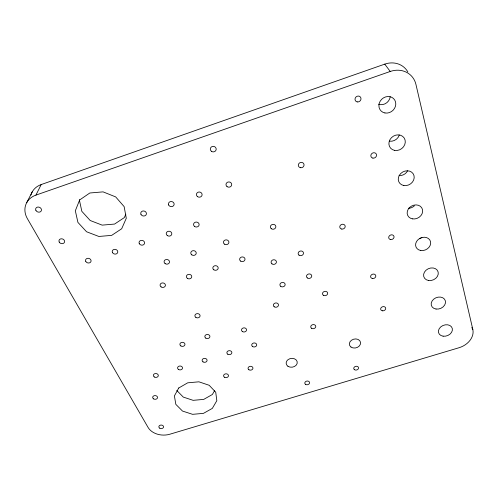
<?xml version="1.0" encoding="UTF-8"?>
<svg xmlns="http://www.w3.org/2000/svg" width="498" height="498" viewBox="0 0 498 498"><rect width="100%" height="100%" fill="white"/><g stroke="black" fill="none" stroke-linecap="round" stroke-linejoin="round"><path stroke-width="0.75" d="M125.82 214.177L124.326 217.595L114.59 224.063L102.152 225.127L90.206 220.508L81.84 211.333L79.356 199.935M384.761 64.13L390.233 71.469A22.279 19.92 -42.9 0 1 415.942 84.411L472.826 329.483A17.853 13.633 -20.7 0 1 458.969 347.747L169.88 434.212A16.764 12.506 1.6 0 1 148.043 427.377L27.346 218.591A21.041 17.592 21.6 0 1 35.937 195.104L41.185 184.559L384.761 64.13A21.607 19.416 -44.3 0 1 407.856 71.936M26.73 202.605L32.221 191.892M214.576 390.687L212.378 394.491L203.738 399.39L193.131 400.336L183.289 397.093L176.778 390.451M35.937 195.104L390.233 71.469M471.793 327.503L472.826 329.483M30.938 195.042A20.43 17.218 22.4 0 1 41.185 184.559M390.22 96.705A8.547 7.707 -41.6 0 1 378.524 104.225M399.315 134.983A8.261 7.333 -35.4 0 1 389.455 141.152M407.613 170.826A8.005 6.972 -30.9 0 1 399.116 175.576M414.398 205.811A7.775 6.63 -27.7 0 1 408.335 208.289M421.899 237.353A7.563 6.306 -25.2 0 1 419.615 238.685M79.649 199.959L75.329 210.772L77.925 222.407L86.565 231.763L98.878 236.463L111.677 235.367L121.686 228.756L126.287 218.286L124.145 206.62L115.673 196.903L103.074 191.873L89.821 192.994L79.649 199.959M178.726 388.004L174.4 395.916L175.831 404.351L182.505 411.062L192.602 414.33L203.47 413.359L212.322 408.391L216.829 400.685L215.727 392.225L209.191 385.29L198.914 381.817L187.715 382.813L178.726 388.004M224.417 244.12A2.739 2.409 -1.1 0 0 228.875 242.663A2.739 2.409 -1.1 0 0 225.221 240.011A2.739 2.409 -1.1 0 0 224.417 244.12M323.295 295.208A2.608 2.166 -12.9 0 0 327.603 293.857A2.608 2.166 -12.9 0 0 324.366 291.461A2.608 2.166 -12.9 0 0 323.295 295.208M382.476 310.814A2.577 2.073 -17.4 0 0 385.645 307.957A2.577 2.073 -17.4 0 0 381.424 307.378A2.577 2.073 -17.4 0 0 382.476 310.814M271.279 228.7A2.758 2.446 -8.9 0 0 275.805 227.213A2.758 2.446 -8.9 0 0 272.244 224.505A2.758 2.446 -8.9 0 0 271.279 228.7M298.999 255.132A2.702 2.328 -11.9 0 0 303.444 253.706A2.702 2.328 -11.9 0 0 300.033 251.123A2.702 2.328 -11.9 0 0 298.999 255.132M271.97 263.865A2.683 2.316 -7.9 0 0 276.371 262.452A2.683 2.316 -7.9 0 0 272.91 259.9A2.683 2.316 -7.9 0 0 271.97 263.865M307.322 277.928A2.646 2.241 -11.9 0 0 311.686 276.539A2.646 2.241 -11.9 0 0 308.362 274.062A2.646 2.241 -11.9 0 0 307.322 277.928M280.779 286.387A2.633 2.222 -8.5 0 0 285.099 285.018A2.633 2.222 -8.5 0 0 281.731 282.565A2.633 2.222 -8.5 0 0 280.779 286.387M274.211 306.774A2.59 2.154 -7.4 0 0 278.457 305.436A2.59 2.154 -7.4 0 0 275.126 303.077A2.59 2.154 -7.4 0 0 274.211 306.774M240.578 261.077A2.695 2.334 -3.6 0 0 244.979 259.651A2.695 2.334 -3.6 0 0 241.424 257.08A2.695 2.334 -3.6 0 0 240.578 261.077M213.804 269.785A2.689 2.309 0 0 0 218.161 268.372A2.689 2.309 0 0 0 214.563 265.832A2.689 2.309 0 0 0 213.804 269.785M187.41 278.37A2.683 2.285 3 0 0 191.73 276.969A2.683 2.285 3 0 0 188.082 274.466A2.683 2.285 3 0 0 187.41 278.37M161.122 286.916A2.683 2.253 5.7 0 0 165.404 285.535A2.683 2.253 5.7 0 0 161.713 283.063A2.683 2.253 5.7 0 0 161.122 286.916M195.87 317.407A2.596 2.135 1 0 0 200.053 316.087A2.596 2.135 1 0 0 196.542 313.752A2.596 2.135 1 0 0 195.87 317.407M205.774 338.123A2.546 2.06 -0.3 0 0 209.888 336.835A2.546 2.06 -0.3 0 0 206.465 334.594A2.546 2.06 -0.3 0 0 205.774 338.123M191.805 254.852A2.733 2.372 3.4 0 0 196.212 253.414A2.733 2.372 3.4 0 0 192.502 250.799A2.733 2.372 3.4 0 0 191.805 254.852M165.143 263.629A2.733 2.341 6.4 0 0 169.507 262.203A2.733 2.341 6.4 0 0 165.747 259.626A2.733 2.341 6.4 0 0 165.143 263.629M139.259 243.609A2.801 2.409 10.5 0 0 144.059 244.3A2.801 2.409 10.5 0 0 142.123 240.372A2.801 2.409 10.5 0 0 139.259 243.609M167.322 235.56A2.795 2.446 7.7 0 0 171.791 234.079A2.795 2.446 7.7 0 0 167.957 231.371A2.795 2.446 7.7 0 0 167.322 235.56M194.6 226.453A2.795 2.478 4.2 0 0 199.113 224.953A2.795 2.478 4.2 0 0 195.328 222.214A2.795 2.478 4.2 0 0 194.6 226.453M112.473 252.561A2.801 2.372 12.6 0 0 117.273 253.239A2.801 2.372 12.6 0 0 115.262 249.355A2.801 2.372 12.6 0 0 112.473 252.561M85.799 261.475A2.807 2.334 14.3 0 0 90.605 262.141A2.807 2.334 14.3 0 0 88.513 258.306A2.807 2.334 14.3 0 0 85.799 261.475M59.237 242.084A2.888 2.397 17.9 0 0 64.155 242.787A2.888 2.397 17.9 0 0 61.939 238.816A2.888 2.397 17.9 0 0 59.237 242.084M140.971 214.364A2.864 2.521 12.7 0 0 145.877 215.105A2.864 2.521 12.7 0 0 143.903 210.984A2.864 2.521 12.7 0 0 140.971 214.364M168.648 204.977A2.864 2.558 9.7 0 0 173.553 205.73A2.864 2.558 9.7 0 0 171.667 201.553A2.864 2.558 9.7 0 0 168.648 204.977M197.476 196.598A2.864 2.596 5.5 0 0 202.088 195.042A2.864 2.596 5.5 0 0 198.223 192.16A2.864 2.596 5.5 0 0 197.476 196.598M227.013 186.588A2.87 2.633 -0.4 0 0 231.676 185.013A2.87 2.633 -0.4 0 0 227.872 182.094A2.87 2.633 -0.4 0 0 227.013 186.588M180.867 345.942A2.54 2.036 1.8 0 0 184.945 344.666A2.54 2.036 1.8 0 0 181.484 342.45A2.54 2.036 1.8 0 0 180.867 345.942M203.041 361.884A2.49 1.98 -0.4 0 0 207.068 360.639A2.49 1.98 -0.4 0 0 203.713 358.498A2.49 1.98 -0.4 0 0 203.041 361.884M178.527 369.479A2.49 1.955 1.5 0 0 182.517 368.246A2.49 1.955 1.5 0 0 179.118 366.136A2.49 1.955 1.5 0 0 178.527 369.479M154.343 376.974A2.484 1.93 3.2 0 0 158.302 375.753A2.484 1.93 3.2 0 0 154.866 373.662A2.484 1.93 3.2 0 0 154.343 376.974M227.773 354.221A2.496 1.998 -2.5 0 0 231.831 352.964A2.496 1.998 -2.5 0 0 228.514 350.797A2.496 1.998 -2.5 0 0 227.773 354.221M252.579 346.533A2.509 2.017 -4.8 0 0 256.675 345.27A2.509 2.017 -4.8 0 0 253.401 343.072A2.509 2.017 -4.8 0 0 252.579 346.533M242.377 331.537A2.54 2.073 -3.8 0 0 246.522 330.249A2.54 2.073 -3.8 0 0 243.18 327.989A2.54 2.073 -3.8 0 0 242.377 331.537M224.467 377.223A2.446 1.917 -2.4 0 0 228.445 376.009A2.446 1.917 -2.4 0 0 225.189 373.936A2.446 1.917 -2.4 0 0 224.467 377.223M153.645 398.904A2.44 1.855 2.7 0 0 157.53 397.721A2.44 1.855 2.7 0 0 154.156 395.717A2.44 1.855 2.7 0 0 153.645 398.904M248.894 369.746A2.459 1.936 -4.4 0 0 252.909 368.52A2.459 1.936 -4.4 0 0 249.691 366.422A2.459 1.936 -4.4 0 0 248.894 369.746M159.771 428.199A2.365 1.762 1.7 0 0 163.556 427.066A2.365 1.762 1.7 0 0 160.288 425.18A2.365 1.762 1.7 0 0 159.771 428.199M305.56 384.369A2.409 1.861 -8.9 0 0 309.532 383.174A2.409 1.861 -8.9 0 0 306.5 381.151A2.409 1.861 -8.9 0 0 305.56 384.369M211.382 151.249A2.957 2.783 6.2 0 0 216.169 149.605A2.957 2.783 6.2 0 0 212.21 146.505A2.957 2.783 6.2 0 0 211.382 151.249M35.949 210.498A3 2.496 22.2 0 0 41.023 211.252A3 2.496 22.2 0 0 38.67 207.068A3 2.496 22.2 0 0 35.949 210.498M357.215 101.916A3.106 2.851 -40.3 0 0 360.907 98.006A3.106 2.851 -40.3 0 0 355.889 97.091A3.106 2.851 -40.3 0 0 357.215 101.916M341.802 229.074A2.764 2.403 -18.8 0 0 345.114 225.812A2.764 2.403 -18.8 0 0 340.545 225.108A2.764 2.403 -18.8 0 0 341.802 229.074M300.549 167.72A2.901 2.671 -18.9 0 0 303.936 164.141A2.901 2.671 -18.9 0 0 299.074 163.332A2.901 2.671 -18.9 0 0 300.549 167.72M372.498 278.519A2.652 2.197 -18.4 0 0 375.741 275.506A2.652 2.197 -18.4 0 0 371.39 274.877A2.652 2.197 -18.4 0 0 372.498 278.519M311.524 328.263A2.534 2.054 -10.6 0 0 315.707 326.974A2.534 2.054 -10.6 0 0 312.532 324.715A2.534 2.054 -10.6 0 0 311.524 328.263M354.439 369.672A2.44 1.886 -12.9 0 0 358.479 368.458A2.44 1.886 -12.9 0 0 355.522 366.385A2.44 1.886 -12.9 0 0 354.439 369.672M390.606 239.557A2.751 2.322 -22.8 0 0 393.986 236.369A2.751 2.322 -22.8 0 0 389.523 235.679A2.751 2.322 -22.8 0 0 390.606 239.557M372.915 158.109A2.957 2.633 -30.6 0 0 376.482 154.505A2.957 2.633 -30.6 0 0 371.695 153.683A2.957 2.633 -30.6 0 0 372.915 158.109M384.935 112.959A8.808 7.906 -40.2 0 0 395.561 102.028A8.808 7.906 -40.2 0 0 381.543 99.419A8.808 7.906 -40.2 0 0 384.935 112.959M394.696 150.402A8.51 7.501 -34.3 0 0 405.086 140.05A8.51 7.501 -34.3 0 0 391.496 137.629A8.51 7.501 -34.3 0 0 394.696 150.402M403.847 185.511A8.242 7.121 -30.1 0 0 414.012 175.676A8.242 7.121 -30.1 0 0 400.822 173.429A8.242 7.121 -30.1 0 0 403.847 185.511M412.549 218.871A7.999 6.76 -27 0 0 422.491 209.527A7.999 6.76 -27 0 0 409.68 207.429A7.999 6.76 -27 0 0 412.549 218.871M420.791 250.494A7.781 6.424 -24.7 0 0 430.521 241.592A7.781 6.424 -24.7 0 0 418.071 239.65A7.781 6.424 -24.7 0 0 420.791 250.494M428.616 280.511A7.57 6.107 -22.9 0 0 438.147 272.026A7.57 6.107 -22.9 0 0 426.033 270.209A7.57 6.107 -22.9 0 0 428.616 280.511M436.049 309.04A7.377 5.808 -21.5 0 0 445.393 300.941A7.377 5.808 -21.5 0 0 433.596 299.248A7.377 5.808 -21.5 0 0 436.049 309.04M443.127 336.187A7.19 5.534 -20.4 0 0 452.284 328.443A7.19 5.534 -20.4 0 0 440.792 326.862A7.19 5.534 -20.4 0 0 443.127 336.187M287.919 366.254A5.596 4.42 -7.9 0 0 297.138 363.478A5.596 4.42 -7.9 0 0 290.023 358.653A5.596 4.42 -7.9 0 0 287.919 366.254M350.99 347.044A5.683 4.494 -13.6 0 0 360.403 344.199A5.683 4.494 -13.6 0 0 353.53 339.225A5.683 4.494 -13.6 0 0 350.99 347.044"/></g></svg>
